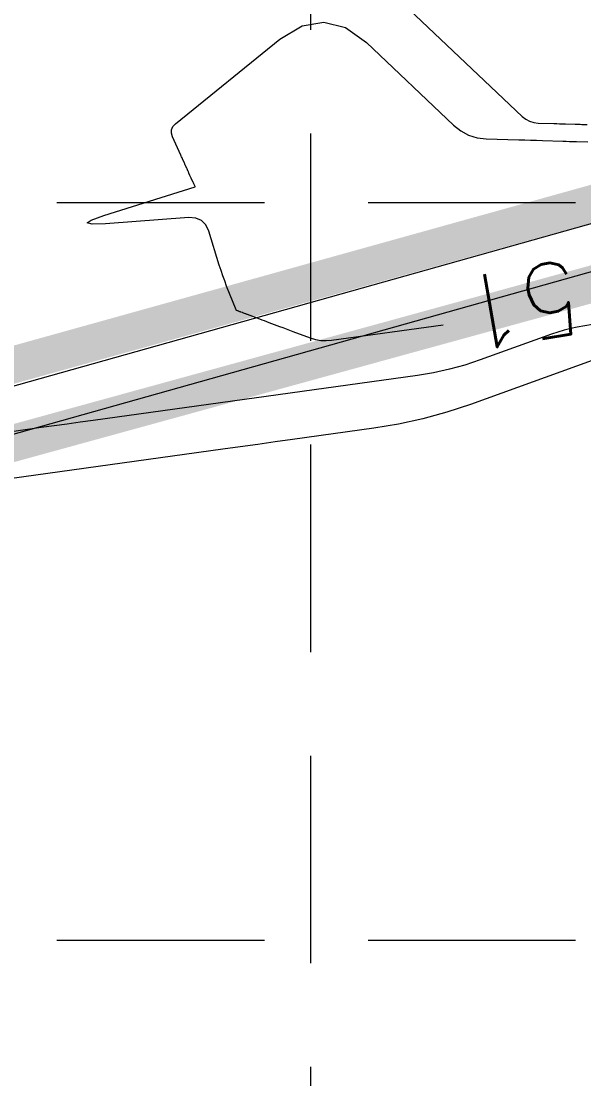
# Model space of a CAD drawing. Header units: feet. Extents: x 46644 to 49208, y 46045 to 47649.
# Drawn here: x 47190.1 to 47220.6, y 47319.3 to 47376.7 of the extents above; entities that cross this region are included whole.
import ezdxf
from ezdxf.enums import TextEntityAlignment as Align

# ---------------------------------------------------------------- set-up
doc = ezdxf.new("R2010")
doc.units = ezdxf.units.FT
doc.header["$MEASUREMENT"] = 0
doc.linetypes.add('DGN Style 3', pattern=[33.544038, 23.960027, -9.584011])
doc.linetypes.add('HIDDEN', pattern=[0.375, 0.25, -0.125])
for name, color, linetype, lineweight in [('EC', 35, 'Continuous', 0), ('STORM', 5, 'Continuous', 0), ('WATER', 5, 'Continuous', 0)]:
    doc.layers.add(name, color=color, linetype=linetype, lineweight=lineweight)
doc.layers.add('GRID', color=254, linetype='HIDDEN')
doc.styles.add('Style-STANDARD', font='STANDARD.shx')

msp = doc.modelspace()

# ---------------------------------------------------------------- linework, layer by layer
at = {"layer": 'EC', "color": 35, "linetype": 'DGN Style 3', "lineweight": 0}
for p, q in [((47202.986, 47385.077), (47217.293, 47371.53)), ((47205.35, 47376.439), (47206.532, 47376.65)), ((47206.532, 47376.65), (47207.695, 47376.348)), ((47204.147, 47375.714), (47205.35, 47376.439)), ((47207.695, 47376.348), (47208.837, 47375.532)), ((47198.489, 47371.135), (47204.147, 47375.714)), ((47208.837, 47375.532), (47213.564, 47371.057)), ((47217.293, 47371.53), (47217.483, 47371.379)), ((47198.266, 47370.81), (47198.343, 47370.98)), ((47198.343, 47370.98), (47198.489, 47371.135)), ((47213.564, 47371.057), (47213.956, 47370.745)), ((47217.483, 47371.379), (47217.69, 47371.269)), ((47217.69, 47371.269), (47217.914, 47371.2)), ((47217.914, 47371.2), (47218.155, 47371.172)), ((47218.155, 47371.172), (47219.013, 47371.145)), ((47219.013, 47371.145), (47219.167, 47371.141)), ((47219.167, 47371.141), (47219.321, 47371.136)), ((47219.321, 47371.136), (47219.475, 47371.131)), ((47219.475, 47371.131), (47219.629, 47371.127)), ((47219.629, 47371.127), (47220.167, 47371.11)), ((47220.167, 47371.11), (47220.257, 47371.107)), ((47220.257, 47371.107), (47220.347, 47371.105)), ((47220.347, 47371.105), (47220.437, 47371.102)), ((47220.437, 47371.102), (47220.527, 47371.099)), ((47220.527, 47371.099), (47220.821, 47371.09)), ((47198.259, 47370.622), (47198.266, 47370.81)), ((47198.32, 47370.419), (47198.259, 47370.622)), ((47198.769, 47369.431), (47198.32, 47370.419)), ((47213.956, 47370.745), (47214.383, 47370.518)), ((47214.383, 47370.518), (47214.845, 47370.375)), ((47214.845, 47370.375), (47215.343, 47370.317)), ((47215.343, 47370.317), (47217.111, 47370.263)), ((47217.111, 47370.263), (47217.429, 47370.253)), ((47217.429, 47370.253), (47217.746, 47370.243)), ((47217.746, 47370.243), (47218.064, 47370.234)), ((47218.064, 47370.234), (47218.381, 47370.224)), ((47218.381, 47370.224), (47219.492, 47370.19)), ((47219.492, 47370.19), (47219.678, 47370.185)), ((47219.678, 47370.185), (47219.863, 47370.179)), ((47219.863, 47370.179), (47220.049, 47370.173)), ((47220.049, 47370.173), (47220.235, 47370.168)), ((47220.235, 47370.168), (47220.841, 47370.149)), ((47198.791, 47369.381), (47198.769, 47369.431)), ((47198.814, 47369.332), (47198.791, 47369.381)), ((47198.837, 47369.282), (47198.814, 47369.332)), ((47198.859, 47369.232), (47198.837, 47369.282)), ((47198.965, 47369), (47198.859, 47369.232)), ((47198.98, 47368.965), (47198.965, 47369)), ((47198.996, 47368.93), (47198.98, 47368.965)), ((47199.012, 47368.896), (47198.996, 47368.93)), ((47199.028, 47368.861), (47199.012, 47368.896)), ((47199.101, 47368.699), (47199.028, 47368.861)), ((47199.109, 47368.682), (47199.101, 47368.699)), ((47199.117, 47368.665), (47199.109, 47368.682)), ((47199.124, 47368.648), (47199.117, 47368.665)), ((47199.132, 47368.631), (47199.124, 47368.648)), ((47199.168, 47368.552), (47199.132, 47368.631)), ((47199.179, 47368.527), (47199.168, 47368.552)), ((47199.19, 47368.503), (47199.179, 47368.527)), ((47199.201, 47368.479), (47199.19, 47368.503)), ((47199.212, 47368.454), (47199.201, 47368.479)), ((47199.268, 47368.331), (47199.212, 47368.454)), ((47199.285, 47368.294), (47199.268, 47368.331)), ((47199.302, 47368.258), (47199.285, 47368.294)), ((47199.318, 47368.221), (47199.302, 47368.258)), ((47199.335, 47368.184), (47199.318, 47368.221)), ((47199.441, 47367.95), (47199.335, 47368.184)), ((47194.602, 47366.153), (47199.548, 47367.71)), ((47199.444, 47367.945), (47199.441, 47367.95)), ((47199.446, 47367.939), (47199.444, 47367.945)), ((47199.449, 47367.934), (47199.446, 47367.939)), ((47199.451, 47367.928), (47199.449, 47367.934)), ((47199.463, 47367.902), (47199.451, 47367.928)), ((47199.467, 47367.894), (47199.463, 47367.902)), ((47199.47, 47367.886), (47199.467, 47367.894)), ((47199.474, 47367.879), (47199.47, 47367.886)), ((47199.477, 47367.871), (47199.474, 47367.879)), ((47199.541, 47367.731), (47199.477, 47367.871)), ((47199.541, 47367.73), (47199.541, 47367.731)), ((47199.541, 47367.731), (47199.541, 47367.731)), ((47199.542, 47367.729), (47199.541, 47367.73)), ((47199.541, 47367.73), (47199.541, 47367.73)), ((47199.543, 47367.727), (47199.542, 47367.729)), ((47199.543, 47367.726), (47199.543, 47367.727)), ((47199.543, 47367.727), (47199.543, 47367.727)), ((47199.543, 47367.725), (47199.543, 47367.726)), ((47199.544, 47367.725), (47199.543, 47367.725)), ((47199.546, 47367.72), (47199.544, 47367.725)), ((47199.546, 47367.719), (47199.546, 47367.72)), ((47199.547, 47367.718), (47199.546, 47367.719)), ((47199.547, 47367.717), (47199.547, 47367.718)), ((47199.547, 47367.718), (47199.547, 47367.718)), ((47199.549, 47367.713), (47199.547, 47367.717)), ((47199.548, 47367.71), (47199.549, 47367.711)), ((47199.549, 47367.712), (47199.549, 47367.713)), ((47199.549, 47367.711), (47199.549, 47367.712)), ((47199.549, 47367.711), (47199.549, 47367.711)), ((47193.696, 47365.75), (47193.912, 47365.906)), ((47193.954, 47365.685), (47193.696, 47365.75)), ((47193.912, 47365.906), (47194.602, 47366.153)), ((47199.208, 47366.039), (47194.686, 47365.71)), ((47199.586, 47366.016), (47199.208, 47366.039)), ((47199.891, 47365.886), (47199.586, 47366.016)), ((47200.123, 47365.649), (47199.891, 47365.886)), ((47194.686, 47365.71), (47193.954, 47365.685)), ((47200.283, 47365.306), (47200.123, 47365.649)), ((47200.859, 47363.457), (47200.283, 47365.306)), ((47200.95, 47363.173), (47200.859, 47363.457)), ((47201.047, 47362.891), (47200.95, 47363.173)), ((47201.149, 47362.611), (47201.047, 47362.891)), ((47201.255, 47362.332), (47201.149, 47362.611)), ((47201.766, 47361.037), (47201.255, 47362.332)), ((47201.771, 47361.027), (47201.766, 47361.037)), ((47201.778, 47361.018), (47201.771, 47361.027)), ((47201.786, 47361.012), (47201.778, 47361.018)), ((47201.796, 47361.007), (47201.786, 47361.012)), ((47201.846, 47360.988), (47201.796, 47361.007)), ((47201.861, 47360.983), (47201.846, 47360.988)), ((47201.876, 47360.977), (47201.861, 47360.983)), ((47201.891, 47360.971), (47201.876, 47360.977)), ((47201.906, 47360.966), (47201.891, 47360.971)), ((47201.975, 47360.94), (47201.906, 47360.966)), ((47201.988, 47360.935), (47201.975, 47360.94)), ((47202.002, 47360.93), (47201.988, 47360.935)), ((47202.015, 47360.925), (47202.002, 47360.93)), ((47202.029, 47360.92), (47202.015, 47360.925)), ((47202.092, 47360.896), (47202.029, 47360.92)), ((47202.111, 47360.889), (47202.092, 47360.896)), ((47202.131, 47360.881), (47202.111, 47360.889)), ((47202.15, 47360.874), (47202.131, 47360.881)), ((47202.169, 47360.867), (47202.15, 47360.874)), ((47202.272, 47360.828), (47202.169, 47360.867)), ((47202.302, 47360.817), (47202.272, 47360.828)), ((47202.333, 47360.806), (47202.302, 47360.817)), ((47202.363, 47360.794), (47202.333, 47360.806)), ((47202.393, 47360.783), (47202.363, 47360.794)), ((47203.065, 47360.531), (47202.393, 47360.783)), ((47203.19, 47360.484), (47203.065, 47360.531)), ((47203.315, 47360.437), (47203.19, 47360.484)), ((47203.44, 47360.39), (47203.315, 47360.437)), ((47203.566, 47360.343), (47203.44, 47360.39)), ((47204.15, 47360.123), (47203.566, 47360.343)), ((47204.329, 47360.056), (47204.15, 47360.123)), ((47204.508, 47359.989), (47204.329, 47360.056)), ((47204.687, 47359.922), (47204.508, 47359.989)), ((47212.995, 47360.213), (47206.95, 47359.374)), ((47219.922, 47360.021), (47219.569, 47359.934)), ((47220.279, 47360.094), (47219.922, 47360.021)), ((47221.955, 47360.399), (47220.279, 47360.094)), ((47204.866, 47359.854), (47204.687, 47359.922)), ((47205.805, 47359.502), (47204.866, 47359.854)), ((47206.085, 47359.415), (47205.805, 47359.502)), ((47206.369, 47359.365), (47206.085, 47359.415)), ((47218.874, 47359.715), (47215.013, 47358.322)), ((47219.22, 47359.832), (47218.874, 47359.715)), ((47219.569, 47359.934), (47219.22, 47359.832)), ((47206.658, 47359.352), (47206.369, 47359.365)), ((47206.95, 47359.374), (47206.658, 47359.352)), ((47215.013, 47358.322), (47214.181, 47358.046)), ((47222.136, 47358.672), (47214.491, 47355.913)), ((47213.337, 47357.814), (47212.482, 47357.627)), ((47214.181, 47358.046), (47213.337, 47357.814)), ((47211.616, 47357.484), (47194.014, 47355.043)), ((47212.482, 47357.627), (47211.616, 47357.484)), ((47213.202, 47355.486), (47211.896, 47355.127)), ((47214.491, 47355.913), (47213.202, 47355.486)), ((47192.601, 47354.847), (47191.895, 47354.749)), ((47193.308, 47354.945), (47192.601, 47354.847)), ((47194.014, 47355.043), (47193.308, 47354.945)), ((47210.573, 47354.837), (47209.233, 47354.615)), ((47211.896, 47355.127), (47210.573, 47354.837)), ((47191.188, 47354.651), (47188.133, 47354.228)), ((47191.895, 47354.749), (47191.188, 47354.651)), ((47209.233, 47354.615), (47204.828, 47354.005)), ((47202.94, 47353.743), (47201.996, 47353.612)), ((47203.884, 47353.874), (47202.94, 47353.743)), ((47204.828, 47354.005), (47203.884, 47353.874)), ((47201.052, 47353.481), (47178.192, 47350.312)), ((47201.996, 47353.612), (47201.052, 47353.481))]:
    msp.add_line(p, q, dxfattribs=at)
at = {"layer": 'GRID', "color": 252, "linetype": 'HIDDEN', "lineweight": 0, "ltscale": 45}
for p, q in [((47205.803, 47606.853), (47205.803, 46206.677)), ((46685.803, 47366.853), (49165.803, 47366.853)), ((46685.803, 47326.853), (49165.803, 47326.853))]:
    msp.add_line(p, q, dxfattribs=at)
at = {"layer": 'STORM', "color": 5, "linetype": 'Continuous', "lineweight": 0}
for p, q in [((47152.474, 47346.438), (47234.745, 47369.574)), ((47235.489, 47367.162), (47152.502, 47343.83))]:
    msp.add_line(p, q, dxfattribs=at)
at = {"layer": 'WATER', "color": 5, "linetype": 'Continuous', "lineweight": 0, "const_width": 2}
for points in [[(47151.93, 47347.544), (47234.863, 47370.64)], [(47153.14, 47343.764), (47235.97, 47366.526)]]:
    msp.add_lwpolyline(points, dxfattribs=at)

# ---------------------------------------------------------------- texts
at = {"layer": 'EC', "color": 35, "linetype": 'DGN Style 3', "lineweight": 0, "style": 'Style-STANDARD'}
msp.add_text('751', height=4, rotation=189.86213, dxfattribs=at).set_placement((47218.822, 47361.563), align=Align.MIDDLE_CENTER)

doc.saveas('drawing.dxf')
